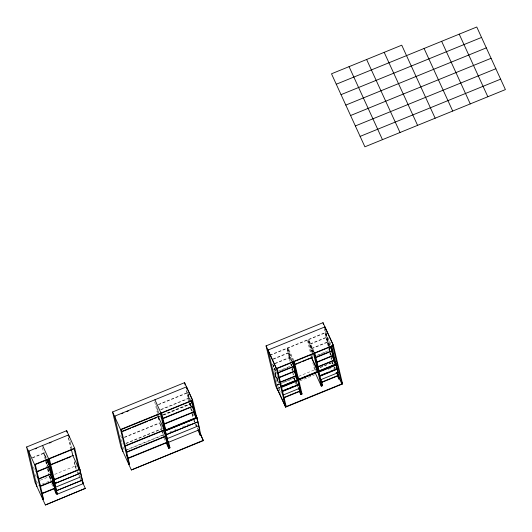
<?xml version="1.0" encoding="UTF-8"?>
<svg xmlns="http://www.w3.org/2000/svg" width="532" height="532" viewBox="0 0 532 532"><rect width="100%" height="100%" fill="white"/><g stroke="black" fill="none" stroke-linecap="round" stroke-linejoin="round"><path stroke-width="0.4" stroke-dasharray="2.66 2" d="M269.89 355.117L325.564 332.44L331.702 346.006M269.963 355.429L325.637 332.753M158.376 404.426L187.211 392.683L190.243 399.313M158.456 404.739L187.284 392.995L190.316 399.625M273.122 358.947L287.938 352.909L291.642 361.009M273.195 359.26L288.012 353.221L291.716 361.321M32.399 457.646L43.684 453.051L46.377 458.936M32.472 457.959L43.757 453.364L46.111 458.518M160.451 409.647L188.528 398.209L190.21 401.893M161.289 409.647L188.601 398.521L189.272 399.998M274.984 363.336L289.056 357.604L290.738 361.281M275.057 363.649L289.129 357.916M327.24 342.395L310.947 349.032L312.63 352.709M275.357 368.33L273.874 368.935L277.318 376.609M273.953 369.248L275.43 368.643M162.626 414.82L190.476 403.482L191.547 405.969M163.45 414.827L190.549 403.795M159.008 416.982L160.518 416.37M163.53 415.14L190.622 404.107L191.301 405.577M278.688 370.937L290.904 365.963M316.799 355.416L329.78 350.129M281.056 370.319L284.873 368.762M285.631 368.45L290.213 366.588M318.402 355.11L326.036 351.998M275.017 373.118L276.547 372.5M47.441 465.919L48.073 465.666M48.146 465.979L47.514 466.232L46.311 461.178M124.408 437.158L159.7 422.78M124.481 437.47L159.773 423.093M125.865 443.289L161.163 428.918M125.944 443.602L161.236 429.231M40.319 480.23L50.154 476.226M54.69 474.378L75.105 466.065L73.955 461.237M279.034 383.758L277.551 384.363L281.335 392.776M277.624 384.676L279.107 384.071M282.811 382.561L293.185 378.338M320.184 367.346L332.035 362.518L332.713 363.988M277.112 385.121L279.42 384.184M280.191 383.871L295.579 377.6M298.658 376.35L315.582 369.454M320.204 367.572L332.513 362.558L333.152 363.961M42.168 484.12L51.245 480.423M125.16 450.318L163.889 434.544M169.588 432.223L176.484 429.417M182.616 426.917L189.505 424.11M277.764 388.167L280.211 387.17M126.769 450.006L163.537 435.03M277.977 388.42L280.284 387.482M299.809 380.865L314.432 374.907M328.277 369.268L330.585 368.33M330.399 344.789L325.005 333.012L328.018 345.647M329.754 345.487L326.05 337.388L309.75 344.024L313.454 352.124M329.827 345.8L326.123 337.7L309.824 344.337L313.195 351.705M328.929 346.073L327.167 342.083L310.868 348.719L312.557 352.397M328.962 348.247L329.966 350.455M329.035 348.56L329.707 350.029M330.492 353.334L331.17 354.804M330.305 353.221L331.316 355.429M331.655 356.167L332.666 358.375M334.821 367.02L335.493 368.49M331.961 362.206L332.633 363.675M334.109 366.96L334.788 368.437L334.056 366.934M333.817 367.958L335.838 372.373M314.099 351.426L308.706 339.649L312.284 354.658M313.727 352.111L308.001 339.589L311.273 353.334M313.168 352.676L307.443 340.161L310.641 353.587M315.662 368.842L316.673 371.05M293.883 360.536L288.158 348.014L291.356 361.447M293.252 360.789L287.453 347.961L290.538 360.909M292.287 360.31L286.894 348.533L290.472 363.542M291.184 364.5L291.862 365.976M290.924 364.081L291.596 365.551M293.059 370.325L290.658 364.327M292.194 368.743L292.866 370.219M296.637 382.229L297.308 383.698M293.85 377.727L294.861 379.934M295.2 380.673L297.348 385.427M297.687 386.166L298.359 387.642L296.956 384.663M293.923 378.039L294.602 379.509M295.945 382.455L296.623 383.931M295.366 382.741L296.045 384.217M272.756 364.24L276.8 373.078M272.836 364.553L275.862 371.176M274.738 372.546L278.103 379.908M277.917 379.801L274.884 373.171L278.396 387.908L281.089 393.8M275.436 375.712L279.426 384.43M274.512 373.843L278.502 382.561M275.25 375.612L279.307 384.476M189.844 403.735L190.855 405.949M190.662 405.836L189.99 404.36L190.729 407.465M195.882 424.137L197.226 427.083M197.565 427.821L198.237 429.291M193.981 420.14L194.626 421.537M195.956 424.45L197.977 428.865M195.251 424.396L197.605 429.55M158.25 410.884L158.928 412.36M159.494 416.097L160.165 417.573M160.039 423.519L162.393 428.672M161.908 430.701L164.268 435.854M163.637 437.271L162.047 432.636M163.969 438.009L165.658 441.686M120.445 435.495L121.795 438.441M120.91 439.452L123.005 444.187M123.045 447.06L124.461 450.318M75.105 466.065L76.708 469.563M77.705 471.738L78.716 473.946M79.049 474.684L79.727 476.153M76.994 471.685L79.694 477.576M80.026 478.308L80.704 479.784M46.084 461.783L47.767 465.467M45.825 461.364L47.847 465.779M48.153 469.783L49.503 472.729M47.554 468.626L49.576 473.041M49.549 476.313L51.232 479.997M49.283 475.887L51.305 480.31M51.644 483.754L53.326 487.438M33.297 466.99L35.398 471.724M35.105 474.571L36.715 477.936M36.422 480.782L38.517 485.517M326.262 332.467L329.494 346.026M324.946 329.827L328.836 346.179M329.029 346.97L329.853 350.442M330.04 351.226L333.072 363.941M324.34 328.264L328.902 347.403M329.095 348.201L330.04 352.191M330.232 352.989L331.183 356.979M331.37 357.777L331.755 359.366M328.769 348.806L329.148 350.389M329.847 353.341L330.219 354.891M330.957 357.989L331.33 359.546M332.068 362.644L332.433 364.194M312.47 355.442L312.849 357.025M315.769 369.281L316.507 372.387M314.399 366.442L315.509 371.09M312.843 362.817L314.871 371.349M291.29 364.074L291.669 365.65M292.374 368.603L292.74 370.152M293.478 373.258L293.85 374.807M294.588 377.913L294.961 379.462M291.742 368.862L293.218 375.067M293.957 378.166L294.329 379.722M272.856 364.646L274.552 371.755M187.889 392.636L189.578 399.725M190.35 402.943L190.995 405.657M191.733 408.756L193.794 417.414M194.499 420.38L194.872 421.929M186.705 390.568L189.472 402.185M190.915 408.237L192.025 412.885M192.205 413.663L193.129 417.534M193.867 420.632L194.24 422.189M186.506 390.701L189.193 401.953M189.379 402.757L190.529 407.585M190.722 408.39L191.872 413.211M192.065 414.016L192.83 417.234M157.465 407.579L158.755 412.998M156.095 404.739L158.124 413.258M161.143 425.926L162.486 431.572M162.679 432.383L163.258 434.804M154.739 401.959L157.432 413.264M159.933 423.758L161.854 431.831M70.131 441.321L71.86 448.556M75.69 464.636L76.841 469.463M68.628 437.909L71.115 448.35M74.241 461.457L76.322 470.208M68.402 437.916L71.082 449.174M45.586 455.219L46.543 459.236M44.189 452.267L46.118 460.373M48.232 469.251L49.223 473.394M50.161 477.324L50.926 480.556M42.407 447.711L45.486 460.626M45.679 461.437L47.215 467.894M47.408 468.699L48.951 475.162M49.144 475.967L50.294 480.808"/><path stroke-width="0.8" d="M336.271 84.229L476.772 27.006L505.4 89.589L364.899 146.812L331.496 73.795L401.746 45.187L435.149 118.204M341.039 94.656L481.54 37.433M345.813 105.09L486.315 47.867M350.588 115.524L491.083 58.294M355.356 125.951L495.857 68.728M360.131 136.385L500.625 79.162M325.504 329.275L324.932 326.881L267.995 350.069L277.498 389.949L275.576 385.747L266.073 345.867L323.01 322.678L333.351 345.288L342.568 383.951L285.631 407.146L277.205 388.739M26.6 447.006L66.68 430.681L74.746 448.496L34.673 464.815L26.6 447.006L35.026 482.384L45.373 504.994L85.373 488.363L45.373 504.994M200.258 433.706L203.364 440.649L131.357 469.975L121.017 447.365L112.585 411.981L184.591 382.654L192.591 400.157L196.541 416.736L195.902 416.988L193.548 411.834M268.7 350.129L268.068 350.382L276.494 368.789L333.431 345.601L325.005 327.193M28.535 451.249L68.601 434.883L69.173 437.297M28.608 451.562L29.24 451.302M35.265 448.855L36.741 448.25M49.549 443.036L51.079 442.411M68.049 435.495L68.688 435.243M114.593 416.543L115.225 416.283M121.456 413.75L122.978 413.125M126.789 411.575L128.312 410.957M192.591 400.157L120.584 429.484L128.924 464.509L129.555 464.25L121.289 429.537M121.402 431.612L158.23 416.616L164.295 429.869L125.166 445.803L124.156 443.595M285.631 407.146L276.414 368.477L333.351 345.288M123.012 431.299L130.686 428.174M132.215 427.548L147.564 421.297M149.1 420.672L152.937 419.11M154.466 418.484L156.767 417.553M294.715 364.413L312.218 357.285M294.788 364.726L297.069 363.795M298.592 363.176L300.873 362.245M302.395 361.627L306.199 360.078M307.722 359.452L312.291 357.597M162.998 418.611L193.349 406.248M50.5 464.675L73.469 455.319M51.345 464.675L65.123 459.063M66.653 458.438L70.483 456.882M277.704 372.799L294.003 366.162L291.982 361.747M277.777 373.112L294.076 366.475M315.888 357.59L332.187 350.954M37.034 471.824L49.815 466.617L46.45 459.249M164.315 424.137L194.665 411.775L192.305 406.621M278.821 377.494L295.12 370.857M316.932 361.973L333.232 355.336L331.21 350.914M278.894 377.806L295.194 371.17L292.839 366.016M317.005 362.285L333.305 355.649M38.763 479.086L51.551 473.879L48.179 466.517M279.938 382.189L296.238 375.545L294.216 371.13M280.012 382.501L296.311 375.858M318.123 366.974L334.422 360.337L332.4 355.921M164.927 429.61L165.558 429.351L161.681 413.085M125.239 446.115L164.368 430.182M165.252 430.474L196.867 417.6L196.128 415.831M165.326 430.787L196.94 417.913L195.942 415.731M196.96 417.979L165.412 430.827L164.514 428.706M295.752 376.217L297.095 379.163L298.366 378.644L294.223 361.268M310.834 354.379L311.586 357.537L317.644 370.791L318.914 370.279L314.771 352.902M333.863 360.696L335.207 363.642L335.838 363.383L331.702 346.006M281.182 386.298L336.091 363.935L336.244 364.56L281.335 386.924M53.506 479.172L54.138 478.92L49.35 458.837M71.308 449.154L72.837 455.578L78.902 468.832L79.534 468.572L74.673 448.183L34.593 464.502L42.939 499.528L43.571 499.269L35.305 464.556M281.262 386.611L336.171 364.247L334.768 361.029M53.579 479.485L54.211 479.232M297.907 379.961L315.875 372.646M281.189 386.844L297.853 380.054L298.106 380.606L281.441 387.396M319.3 371.323L335.965 364.533L336.217 365.085L318.794 372.181L319.705 376.004L337.128 368.909M53.759 479.724L79.787 469.124L78.457 466.218M53.832 480.037L79.86 469.437M166.323 434.651L197.864 421.803M40.492 486.348L53.28 481.141M165.765 436.034L126.636 451.974L125.958 450.498M126.709 452.286L165.838 436.346L163.065 430.142M56.798 482.138L54.51 483.076L54.763 483.628L80.718 473.054M78.177 473.433L80.465 472.502M54.743 483.555L80.704 472.981M282.166 390.96L288.224 388.493M289.74 387.875L292.773 386.644M295.047 385.72L298.073 384.483M328.61 372.048L319.519 375.752L320.603 379.775L338.026 372.679L336.942 368.656L335.426 369.268M330.126 371.429L333.91 369.886M282.352 391.219L299.017 384.43M282.419 391.512L299.084 384.729L298.765 383.878M319.772 376.304L337.195 369.208L335.965 364.533M198.795 425.693L167.267 438.614L167.001 437.989M81.549 476.532L55.607 487.172L55.335 486.547M283.25 394.99L299.915 388.2L298.831 384.177M128.172 458.418L167.301 442.484M42.221 493.616L55.009 488.409M168.179 442.438L199.719 429.59L196.793 417.288L165.179 430.162L168.179 442.438L167.926 441.886M283.616 397.617L299.915 390.98L298.565 388.034M321.727 382.096L338.026 375.459L336.676 372.513M283.689 397.929L299.988 391.293M321.8 382.408L338.099 375.772L336.749 372.826M56.179 490.092L56.452 490.717L82.394 480.077M56.452 490.717L82.407 480.143L82.141 479.525M53.998 488.908L56.359 494.062L56.991 493.809L48.645 458.784L42.58 445.53M82.387 483.462L83.019 483.209L79.607 468.885M166.33 443.163L168.691 448.316L169.954 447.798L168.478 441.6M197.944 430.282L200.298 435.442L200.93 435.183L196.687 417.361M299.41 391.579L300.76 394.525L302.023 394.006L298.512 379.269M315.243 372.899L321.308 386.152L322.572 385.64L321.095 379.436M337.521 376.058L338.871 379.003L339.502 378.744L335.991 364.008M57.276 494.195L53.666 479.532L57.276 494.195L83.238 483.621L79.787 469.124M203.291 440.336L131.357 469.975M459.209 34.154L487.837 96.744M441.646 41.31L470.275 103.893M424.084 48.465L452.712 111.048M384.184 52.336L417.587 125.353M366.621 59.491L400.024 132.508M349.058 66.646L382.461 139.663M330.425 346.957L332.114 350.641L315.815 357.278L315.144 355.808M330.166 346.538L331.516 349.484M332.327 355.609L334.349 360.024L318.05 366.661L316.7 363.722M334.914 361.654L336.244 364.56M333.677 360.583L334.688 362.791M341.145 380.693L342.488 383.639L285.551 406.834L277.132 388.427M341.89 382.481L342.568 383.951M338.492 376.536L341.857 383.898L332.799 345.86M318.236 368.802L318.914 370.279M318.794 372.181L318.542 371.629L321.94 385.899M311.732 358.162L317.458 370.684M319.453 375.452L319.705 376.004M320.35 379.223L320.603 379.775M321.561 383.432L322.572 385.64M292.394 362.797L293.405 365.005M297.687 377.175L298.366 378.644M293.957 370.704L295.639 374.388M295.566 376.104L296.577 378.312M301.351 392.536L302.023 394.006M298.638 388.347L299.317 389.816M266.073 345.867L276.414 368.477M285.511 405.098L286.183 406.574L277.125 368.536M186.599 387.216L192.664 400.47L120.658 429.796L112.585 411.981M190.915 400.782L193.276 405.936L162.925 418.298L161.914 416.091M190.988 401.095L192.67 404.779M192.232 406.308L194.586 411.462L164.242 423.824L162.892 420.879M193.362 411.728L195.384 416.144M197.618 421.251L197.884 421.876L166.343 434.717L166.07 434.099M199.467 429.038L199.719 429.59M200.331 434.019L203.364 440.649M154.912 399.778L160.977 413.032L169.322 448.057M164.548 427.143L165.558 429.351M168.943 445.59L169.954 447.798M164.528 436.28L167.221 442.172L128.092 458.105L126.749 455.159M128.884 462.78L129.555 464.25M78.862 467.262L79.873 469.51M81.296 475.974L81.562 476.599M82.985 483.069L83.238 483.621M82.081 481.307L85.453 488.675M46.71 459.675L49.742 466.305L36.961 471.512L36.282 470.035M52.788 475.974L54.138 478.92M48.445 466.936L51.471 473.566L38.69 478.773L37.34 475.827M50.174 474.205L53.207 480.828L40.419 486.035L39.747 484.566M50.247 474.517L52.941 480.409M51.903 481.467L54.936 488.097L42.148 493.304L41.137 491.089M51.976 481.779L54.67 487.671M42.899 497.799L43.571 499.269M331.07 346.266L335.207 363.642M337.388 372.799L338.871 379.003M323.01 322.678L323.389 324.274M318.528 371.09L318.681 371.715M314.066 352.842L318.276 370.538M313.508 353.414L317.644 370.791M317.797 371.416L321.308 386.152M297.987 379.456L298.133 380.081M293.591 361.527L297.734 378.904M297.88 379.529L301.391 394.265M297.853 380.054L298.578 383.113M292.959 361.787L297.095 379.163M299.283 388.32L300.76 394.525M283.908 398.834L284.46 401.161M192.032 400.722L195.902 416.988M198.822 429.238L200.298 435.442M187.151 389.537L186.513 386.857L114.52 416.23L122.939 451.568M184.591 382.654L185.169 385.068M160.418 413.603L168.691 448.316M157.625 414.069L158.968 419.721M74.114 448.749L78.902 468.832M66.68 430.681L67.059 432.29M48.086 459.349L56.359 494.062M28.522 451.209L36.954 486.587"/></g></svg>
